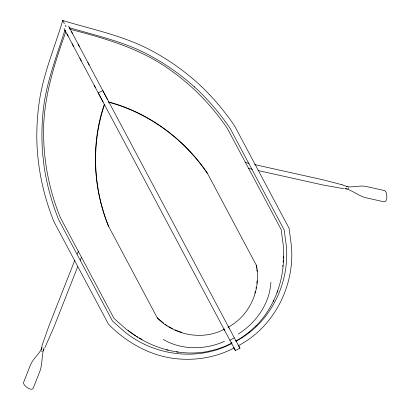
<?xml version="1.0" encoding="UTF-8"?>
<svg xmlns="http://www.w3.org/2000/svg" width="410" height="410" viewBox="0 0 410 410"><rect width="100%" height="100%" fill="white"/><g stroke="black" fill="none" stroke-linecap="round" stroke-linejoin="round"><path stroke-width="0.61" d="M270.913 282.244C269.672 303.595 256.142 322.849 238.307 334.012M256.86 283.428L257.055 280.911M282.777 266.577L282.874 265.337M283.11 262.246L283.254 260.386M283.582 256.055C283.592 281.45 274.316 307.126 256.47 325.438L255.932 325.94M41.143 349.868L42.189 345.117L48.816 326.211L74.876 260.068M256.019 288.379L256.245 287.143M44.07 347.952C41.528 355.162 42.584 363.352 40.124 370.666L33.113 388.465C31.478 391.55 22.617 385.369 23.57 382.443L30.581 364.649C33.302 358.202 39.611 354.076 42.122 347.429M254.789 293.227L255.322 291.428M64.862 30.386C56.129 57.789 45.31 84.957 42.891 113.883C41.682 127.1 41.6 140.399 42.63 153.632L44.121 166.629C46.827 184.813 51.814 202.591 58.63 219.652L112.458 321.01L124.84 331.972C154.303 355.901 197.953 361.64 231.696 343.467M65.738 32.006C53.474 66.492 42.179 101.68 43.701 138.729C44.393 165.686 50.174 192.408 60.26 217.397L114.016 318.437L126.003 329.051L135.7 335.831M104.253 104.473C90.912 143.715 92.901 187.585 108.373 225.92L157.46 318.186C174.604 335.472 203.042 340.838 224.665 329.02M104.663 104.294C91.123 143.69 93.034 187.806 108.594 226.33M42.276 351.575L41.318 351.001M77.224 254.108L78.397 251.13M77.649 266.854L53.464 328.231L44.941 347.49M80.232 260.299L81.405 257.321M277.093 292.376L277.775 290.772M273.291 301.488L273.89 300.089M348.72 187.57L348.592 188.795M44.029 349.074L43.009 350.596M235.919 340.894L241.264 337.866L249.27 331.987M248.921 332.315L256.47 325.438M227.904 327.293C249.798 315.997 261.257 289.424 256.496 265.557L207.409 173.292C184.141 138.852 148.62 112.606 108.373 101.793M236.134 341.115C270.062 323.326 289.726 283.94 286.349 246.149L284.207 229.995L230.195 128.484C219.852 113.293 207.896 99.22 194.325 86.812L194.499 86.966C181.322 75.112 166.803 64.795 151.254 56.298C125.716 42.025 96.903 35.808 69.095 27.639M238.471 345.615C274.126 326.97 294.964 285.678 291.418 245.944L289.086 228.314L234.561 125.829C223.983 110.295 211.765 95.899 197.892 83.215L197.717 83.066C184.274 70.971 169.463 60.444 153.596 51.773C125.368 36.029 93.331 29.792 62.709 20.5C54.868 46.914 43.819 72.544 39.56 99.912C37.505 113.278 36.598 126.792 36.833 140.312C37.556 168.228 43.521 195.908 53.987 221.784L108.512 324.269C125.88 341.781 148.189 354.824 172.835 358.299C193.679 361.164 215.496 357.874 234.12 347.926M229.831 340.254L234.33 337.861L239.942 348.274L235.33 350.483L98.246 92.932L102.746 90.538L234.33 337.861M232.127 342.929L226.074 345.937L217.187 349.176L207.281 351.575C179.421 356.638 150.157 347.844 128.074 330.547M224.439 341.381C205.2 349.92 181.666 350.355 163.262 339.449M347.372 188.856L345.543 188.846M346.312 186.473C352.877 187.882 359.447 185.064 365.956 186.432L384.611 190.588C387.573 191.434 387.752 202.227 384.278 201.858L365.617 197.702C358.176 195.734 352.277 190.096 344.646 188.446M343.723 188.718L323.008 184.997L258.028 170.529M166.629 349.832L168.32 350.176M176.531 351.826L178.007 352.123M245.211 162.488L248.957 163.323M254.579 164.574L323.931 180.016L342.124 184.782M248.655 168.443L252.406 169.279M341.986 184.746L347.27 186.637M69.961 29.259C105.626 38.463 141.368 48.739 171.426 70.853C193.397 86.5 212.334 106.231 227.427 128.566L281.183 229.605L283.284 245.472L283.643 258.479M108.588 102.208C148.835 113.016 184.357 139.262 207.629 173.707M178.986 331.49L181.968 332.428M174.937 329.794L178.391 331.3M168.797 326.606L172.636 328.789M136.776 336.446L137.857 337.056M139.477 337.978L142.173 339.511M163.544 323.09L157.245 317.776M165.092 324.197L167.152 325.673M235.863 340.607L236.016 340.853M231.358 343.001L231.547 343.339L231.245 342.729M66.041 26.763L65.21 25.21M228.344 326.591L229.195 328.19M62.93 20.915L62.709 20.5L64.375 23.642M223.839 328.984L224.695 330.583M235.858 340.495L236.416 341.54M231.353 342.888L231.911 343.934M87.791 62.366L107.651 99.743M78.043 43.983L89.226 65.041M71.432 31.473L79.519 46.745M94.377 85.654L103.146 102.136M79.853 58.287L95.556 87.848M72.119 43.67L81.334 61.054M66.927 33.866L73.539 46.376M69.449 27.726L72.616 33.748M68.542 26.04L70.294 29.356M64.944 30.12L68.116 36.141M64.037 28.433L65.79 31.749M238.302 345.117L239.942 348.274M233.797 347.511L235.437 350.668M256.281 265.147L256.696 268.294M256.865 269.555L257.116 271.44"/></g></svg>
